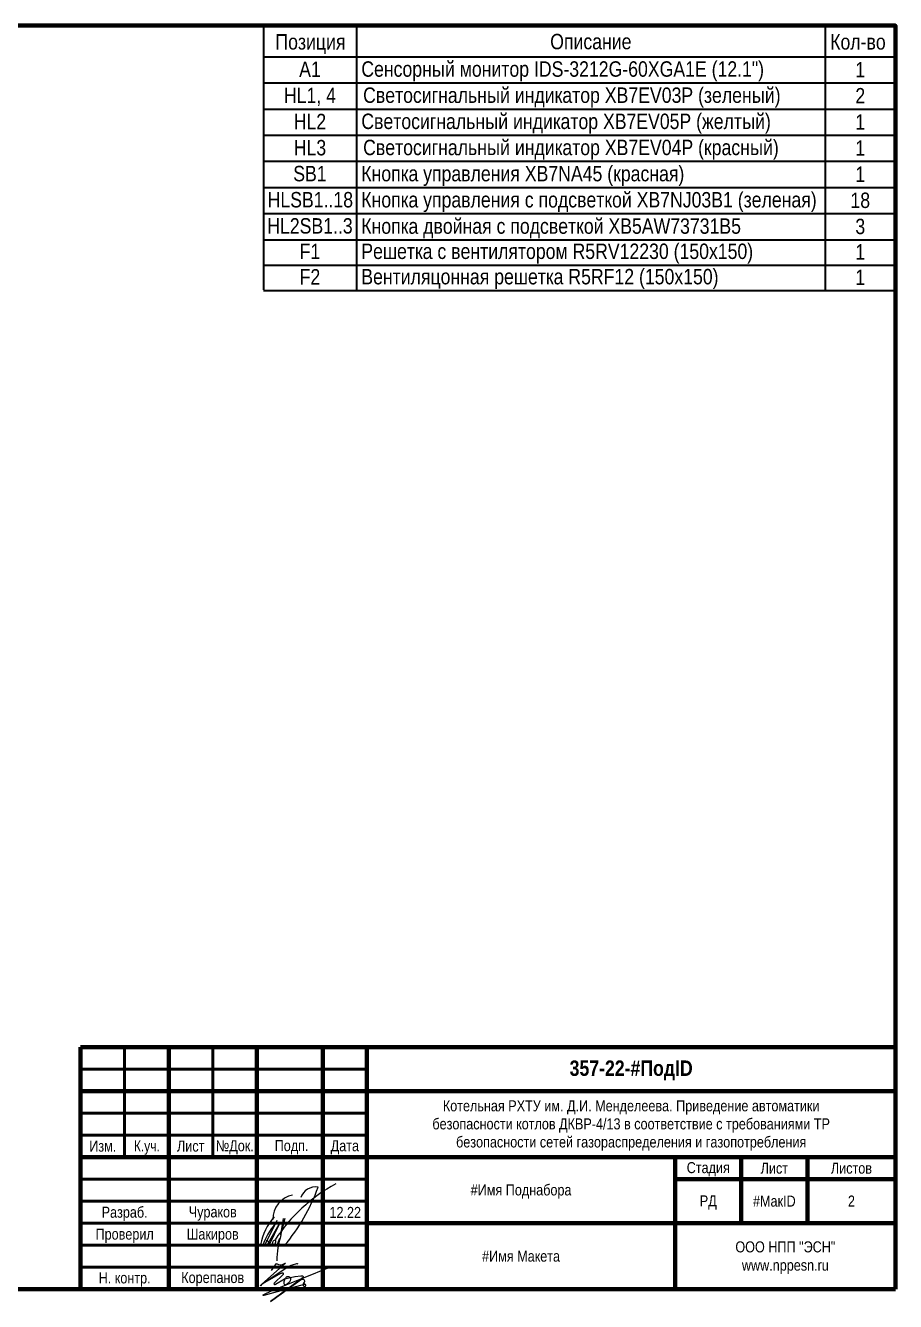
# Model space of a CAD drawing. Header units: millimetres. Extents: x -6000 to 26000, y -6000 to 26000.
# Drawn here: x 217.5 to 415, y -4237.5 to -3947.7 of the extents above; entities that cross this region are included whole.
import ezdxf

# ---------------------------------------------------------------- set-up
doc = ezdxf.new("R2010")
doc.units = ezdxf.units.MM
doc.header["$MEASUREMENT"] = 0
for name, color, linetype, lineweight in [('0_Ном._пера__1', 7, 'Continuous', 15), ('0_Ном._пера__241', 7, 'Continuous', 50), ('0_Ном._пера__246', 7, 'Continuous', 100), ('2D - Общий_Ном._пера__21', 7, 'Continuous', 30), ('Аннотация - Текст_Ном._пера__1', 7, 'Continuous', 15)]:
    doc.layers.add(name, color=color, linetype=linetype, lineweight=lineweight)
doc.layers.add('0_Ном._пера__9', color=7, linetype='Continuous', lineweight=15, true_color=0x3dad99)
doc.styles.add('СГЕНЕРИР_СТИЛЬ_1', font='')
doc.styles.add('СГЕНЕРИР_СТИЛЬ_4', font='')
doc.styles.get('СГЕНЕРИР_СТИЛЬ_1').set_extended_font_data('Arial Narrow')
doc.styles.get('СГЕНЕРИР_СТИЛЬ_4').set_extended_font_data('Arial Narrow', bold=True)

msp = doc.modelspace()

# ---------------------------------------------------------------- linework, layer by layer
at = {"layer": '0_Ном._пера__241', "color": 7, "linetype": 'Continuous', "lineweight": 50}
for p, q in [((240, -4179.74), (240, -4204.74)), ((260, -4179.74), (260, -4204.74)), ((230, -4184.74), (295, -4184.74)), ((230, -4194.74), (295, -4194.74)), ((295, -4199.74), (230, -4199.74)), ((295, -4209.74), (230, -4209.74)), ((295, -4214.74), (230, -4214.74)), ((295, -4219.74), (230, -4219.74)), ((295, -4224.74), (230, -4224.74)), ((295, -4229.74), (230, -4229.74))]:
    msp.add_line(p, q, dxfattribs=at)
at = {"layer": '0_Ном._пера__246', "color": 7, "linetype": 'Continuous', "lineweight": 100}
for p, q in [((415, -4179.74), (230, -4179.74)), ((230, -4179.74), (230, -4234.74)), ((250, -4179.74), (250, -4234.74)), ((270, -4179.74), (270, -4234.74)), ((285, -4179.74), (285, -4234.74)), ((295, -4179.74), (295, -4234.74)), ((415, -4189.74), (230, -4189.74)), ((415, -4204.74), (230, -4204.74)), ((365, -4234.74), (365, -4204.74)), ((380, -4204.74), (380, -4219.74)), ((395, -4204.74), (395, -4219.74)), ((415, -4209.74), (365, -4209.74)), ((415, -4219.74), (295, -4219.74))]:
    msp.add_line(p, q, dxfattribs=at)
at = {"layer": '0_Ном._пера__246', "color": 7, "linetype": 'Continuous', "lineweight": 100, "flags": 128}
msp.add_lwpolyline([(415, -4234.74), (415, -3947.74), (20, -3947.74), (20, -4234.74)], close=True, dxfattribs=at)
at = {"layer": '0_Ном._пера__9', "color": 135, "linetype": 'Continuous', "lineweight": 15, "true_color": 0x3dad99}
for p, q in [((275.49, -4222.38), (276.47, -4218.62)), ((275.49, -4222.38), (276.07, -4218.64)), ((274.54, -4219.08), (271.86, -4224.63)), ((272.35, -4224.73), (275.1, -4219.94)), ((275.1, -4219.94), (272.84, -4224.63)), ((273.33, -4224.73), (273.51, -4224.41)), ((274.27, -4223.8), (274.13, -4224.84)), ((274.53, -4224.89), (275.27, -4223.15))]:
    msp.add_line(p, q, dxfattribs=at)
at = {"layer": '0_Ном._пера__9', "color": 135, "linetype": 'Continuous', "lineweight": 15, "true_color": 0x3dad99, "flags": 128}
for points in [[(273.37, -4230.5), (274.48, -4228.87, -0.414214), (274.51, -4228.86), (274.64, -4228.95, 0.267949), (275.98, -4229.05), (276.48, -4228.81, -0.775573), (276.51, -4228.84), (271.17, -4233.59), (270.81, -4233.93), (270.95, -4233.79, 0.030067), (271.39, -4233.42), (276.91, -4229.73, -0.091908), (278.11, -4229.15), (279.12, -4228.88, -0.933541), (279.19, -4229)], [(271.87, -4233.11), (275.11, -4231.27, -0.08719), (275.64, -4231.04), (275.75, -4231.01, -0.702393), (275.98, -4231.35), (273.94, -4233.37, 0.136086), (273.9, -4233.48, 0.443716), (274.02, -4233.62), (274.18, -4233.62, 0.161222), (274.25, -4233.59), (276.29, -4232.4, -0.026522), (276.38, -4232.33, -0.768791), (276.46, -4232.4), (276.23, -4232.84, 0.105043), (276.11, -4233.26, 0.43472), (276.54, -4233.72, 0.16132), (276.66, -4233.68), (277.28, -4233.22, 0.102211), (277.56, -4232.9), (277.58, -4232.86, -0.023478), (277.62, -4232.8, 0.197304), (277.75, -4232.25, 0.161257), (277.69, -4232.14, 0.094433), (277.46, -4231.98), (277.44, -4231.97, 0.083774), (277.2, -4231.92, 0.05387), (276.8, -4231.94, 0.985858), (276.69, -4232.26), (278.65, -4231.82, -0.027151), (278.73, -4231.81), (280.02, -4231.66, -0.046388), (280.15, -4231.66), (280.38, -4231.68, -0.65616), (280.5, -4232.03), (273.14, -4237.51), (279.32, -4233.01), (280.16, -4232.45), (280.27, -4232.44, -0.038414), (280.38, -4232.43), (280.48, -4232.43), (280.5, -4232.43, -0.402341), (280.8, -4233.04, 0.020676), (280.78, -4233.1), (280.55, -4233.47, 0.467701), (280.83, -4234.08, 0.131652), (281.07, -4234, 0.726247), (280.97, -4233.62), (280.88, -4233.61, 0.115506), (280.74, -4233.62), (274.6, -4235.33), (271.6, -4236.16), (271.48, -4236.15, -0.747293), (271.44, -4236), (273.5, -4235.02), (286.93, -4229.55)]]:
    msp.add_lwpolyline(points, format="xyb", dxfattribs=at)
at = {"layer": '0_Ном._пера__9', "color": 135, "linetype": 'Continuous', "lineweight": 15, "true_color": 0x3dad99}
for centre, radius, start, end in [((306.41, -4244.57), 38.51, 118.6981, 146.8966), ((243.78, -4197.24), 42.61, 319.6537, 340.3805), ((283.34, -4215.02), 3.52, 80.6082, 161.7985), ((279.27, -4218.88), 5.66, 101.6434, 180.3746), ((283.79, -4226.98), 13.12, 138.6736, 169.7126), ((286.05, -4229.98), 15.59, 139.9163, 160.3208), ((272.19, -4224.43), 0.668, 353.3227, 96.6773), ((273.35, -4224.13), 0.661, 268.7016, 341.1724), ((296.11, -4228.62), 21.55, 163.167, 179.0964)]:
    msp.add_arc(centre, radius, start, end, dxfattribs=at)
msp.add_ellipse((273.9, -4224.2), major_axis=(0.248, 0.662), ratio=0.421875, dxfattribs=at)
at = {"layer": '2D - Общий_Ном._пера__21', "color": 7, "linetype": 'Continuous', "lineweight": 30}
for p, q in [((271.49, -3947.74), (271.49, -4007.75)), ((271.49, -3947.74), (415, -3947.74)), ((292.66, -3947.74), (292.66, -4007.75)), ((399.02, -3947.74), (399.02, -4007.84)), ((415, -3947.74), (415, -4007.92)), ((271.49, -3954.84), (415, -3954.84)), ((271.49, -3960.78), (415, -3960.78)), ((271.49, -3966.71), (415, -3966.71)), ((271.49, -3972.65), (415, -3972.65)), ((271.49, -3978.58), (415, -3978.58)), ((271.49, -3984.52), (415, -3984.52)), ((271.49, -3990.46), (415, -3990.46)), ((271.49, -3996.39), (415, -3996.39)), ((271.49, -4002.16), (415, -4002.16)), ((271.49, -4007.92), (415, -4007.92))]:
    msp.add_line(p, q, dxfattribs=at)

# ---------------------------------------------------------------- texts
at = {"layer": '0_Ном._пера__1', "color": 7, "linetype": 'Continuous', "lineweight": 15, "attachment_point": 5}
for s, insert, char_height, style in [('\\A1;{\\pqc;\\fArial Narrow|b1|i0|c204|p34;357-22\\fArial Narrow|b1|i0|c204|p34;-\\fArial Narrow|b1|i0|c204|p34;#ПодID}', (355, -4185.03), 3.5, 'СГЕНЕРИР_СТИЛЬ_4'), ('\\A1;{\\pqc;\\fArial Narrow|b0|i0|c204|p34;Изм.}', (235.04, -4202.23), 2.5, 'СГЕНЕРИР_СТИЛЬ_1'), ('\\A1;{\\W0.950000x;\\pqc;\\fArial Narrow|b0|i0|c204|p34;К.уч.}', (245.04, -4202.57), 2.5, 'СГЕНЕРИР_СТИЛЬ_1'), ('\\A1;{\\pqc;\\fArial Narrow|b0|i0|c204|p34;Лист}', (255, -4202.23), 2.5, 'СГЕНЕРИР_СТИЛЬ_1'), ('\\A1;{\\pqc;\\fArial Narrow|b0|i0|c204|p34;№Док.}', (265, -4202.5), 2.5, 'СГЕНЕРИР_СТИЛЬ_1'), ('\\A1;{\\pqc;\\fArial Narrow|b0|i0|c204|p34; Подп.}', (277.5, -4202.47), 2.5, 'СГЕНЕРИР_СТИЛЬ_1'), ('\\A1;{\\pqc;\\fArial Narrow|b0|i0|c204|p34;Дата}', (290, -4202.5), 2.5, 'СГЕНЕРИР_СТИЛЬ_1'), ('\\A1;{\\pqc;\\fArial Narrow|b0|i0|c204|p34;Стадия}', (372.5, -4207.47), 2.5, 'СГЕНЕРИР_СТИЛЬ_1'), ('\\A1;{\\pqc;\\fArial Narrow|b0|i0|c204|p34;Лист}', (387.5, -4207.25), 2.5, 'СГЕНЕРИР_СТИЛЬ_1'), ('\\A1;{\\pqc;\\fArial Narrow|b0|i0|c204|p34;Листов}', (405, -4207.25), 2.5, 'СГЕНЕРИР_СТИЛЬ_1'), ('\\A1;{\\pqc;\\fArial Narrow|b0|i0|c204|p34;#Имя Поднабора}', (330, -4212.55), 2.5, 'СГЕНЕРИР_СТИЛЬ_1'), ('\\A1;{\\pqc;\\fArial Narrow|b0|i0|c204|p34;РД}', (372.5, -4215.02), 2.5, 'СГЕНЕРИР_СТИЛЬ_1'), ('\\A1;{\\pqc;\\fArial Narrow|b0|i0|c204|p34;#МакID}', (387.5, -4214.73), 2.5, 'СГЕНЕРИР_СТИЛЬ_1'), ('\\A1;{\\pqc;\\fArial Narrow|b0|i0|c204|p34;#Имя Макета}', (330, -4227.23), 2.5, 'СГЕНЕРИР_СТИЛЬ_1')]:
    msp.add_mtext(s, dxfattribs=dict(at, insert=insert, char_height=char_height, style=style))
at = {"layer": '0_Ном._пера__1', "color": 7, "linetype": 'Continuous', "lineweight": 15, "insert": (355, -4197.55), "char_height": 2.5, "width": 102.1134, "attachment_point": 5, "line_spacing_factor": 0.984993, "style": 'СГЕНЕРИР_СТИЛЬ_1'}
msp.add_mtext('\\A1;{\\pqc;\\fArial Narrow|b0|i0|c204|p34;Котельная РХТУ им. Д.И. Менделеева. Приведение автоматики безопасности котлов ДКВР-4/13 в соответствие с требованиями ТР безопасности сетей газораспределения и газопотребления}', dxfattribs=at)
at = {"layer": '0_Ном._пера__1', "color": 7, "linetype": 'Continuous', "lineweight": 15, "insert": (390, -4227.56), "char_height": 2.5, "attachment_point": 5, "line_spacing_factor": 0.996855, "style": 'СГЕНЕРИР_СТИЛЬ_1'}
msp.add_mtext('\\A1;{\\pqc;\\fArial Narrow|b0|i0|c204|p34;ООО НПП "ЭСН"\\P\\pqc;\\fArial Narrow|b0|i0|c204|p34;www.nppesn.ru}', dxfattribs=at)
at = {"layer": 'Аннотация - Текст_Ном._пера__1', "color": 7, "linetype": 'Continuous', "lineweight": 15, "style": 'СГЕНЕРИР_СТИЛЬ_1'}
for s, insert, char_height, attachment_point in [('\\A1;{\\pqc;\\fArial Narrow|b0|i0|c204|p34;Позиция}', (282.18, -3949.7), 3.5, 2), ('\\A1;{\\pqc;\\fArial Narrow|b0|i0|c204|p34;Описание}', (345.84, -3949.64), 3.5, 2), ('\\A1;{\\pqc;\\fArial Narrow|b0|i0|c204|p34;Кол\\fArial Narrow|b0|i0|c204|p34;-во}', (406.48, -3949.7), 3.5, 2), ('\\A1;{\\pqc;\\fArial Narrow|b0|i0|c204|p34;A1}', (282.07, -3955.92), 3.5, 2), ('\\A1;{\\pql;\\fArial Narrow|b0|i0|c204|p34;Сенсорный монитор IDS-3212G-60XGA1E\\fArial Narrow|b0|i0|c204|p34; (12.1")}', (293.73, -3955.87), 3.5, 1), ('\\A1;{\\pqc;\\fArial Narrow|b0|i0|c204|p34;1}', (407.01, -3956.01), 3.5, 2), ('\\A1;{\\pqc;\\fArial Narrow|b0|i0|c204|p34;HL1,\\fArial Narrow|b0|i0|c204|p34; \\fArial Narrow|b0|i0|c204|p34;4}', (282.07, -3961.86), 3.5, 2), ('\\A1;{\\pqc;\\fArial Narrow|b0|i0|c204|p34;Светосигнальный индикатор XB7EV03P (зеленый)}', (341.53, -3961.81), 3.5, 2), ('\\A1;{\\pqc;\\fArial Narrow|b0|i0|c204|p34;2}', (407.01, -3961.94), 3.5, 2), ('\\A1;{\\pqc;\\fArial Narrow|b0|i0|c204|p34;HL2}', (282.07, -3967.79), 3.5, 2), ('\\A1;{\\pql;\\fArial Narrow|b0|i0|c204|p34;Светосигнальный индикатор \\fArial Narrow|b0|i0|c204|p34;\\H0.998213x;XB7EV05P \\fArial Narrow|b0|i0|c204|p34;\\H1.001790x;(желтый)}', (293.73, -3967.75), 3.5, 1), ('\\A1;{\\pqc;\\fArial Narrow|b0|i0|c204|p34;1}', (407.01, -3967.89), 3.5, 2), ('\\A1;{\\pqc;\\fArial Narrow|b0|i0|c204|p34;HL3}', (282.07, -3973.73), 3.5, 2), ('\\A1;{\\pqc;\\fArial Narrow|b0|i0|c204|p34;Светосигнальный индикатор XB7EV04P (красный)}', (341.33, -3973.68), 3.5, 2), ('\\A1;{\\pqc;\\fArial Narrow|b0|i0|c204|p34;1}', (407.01, -3973.81), 3.5, 2), ('\\A1;{\\pqc;\\fArial Narrow|b0|i0|c204|p34;SB\\fArial Narrow|b0|i0|c204|p34;1}', (282.07, -3979.62), 3.5, 2), ('\\A1;{\\pql;\\fArial Narrow|b0|i0|c204|p34;Кнопка управления XB7NA45 (красная)}', (293.73, -3979.62), 3.5, 1), ('\\A1;{\\pqc;\\fArial Narrow|b0|i0|c204|p34;1}', (407.01, -3979.75), 3.5, 2), ('\\A1;{\\pqc;\\fArial Narrow|b0|i0|c204|p34;HLSB1..18}', (282.16, -3985.55), 3.5, 2), ('\\A1;{\\pql;\\fArial Narrow|b0|i0|c204|p34;Кнопка управления с подсветкой XB7NJ03B1 (зеленая)}', (293.73, -3985.56), 3.5, 1), ('\\A1;{\\pqc;\\fArial Narrow|b0|i0|c204|p34;1\\fArial Narrow|b0|i0|c204|p34;8}', (407.01, -3985.68), 3.5, 2), ('\\A1;{\\pqc;\\fArial Narrow|b0|i0|c204|p34;HL2SB1..3}', (282.07, -3991.49), 3.5, 2), ('\\A1;{\\pql;\\fArial Narrow|b0|i0|c204|p34;Кнопка двойная с подсветкой XB5AW73731B5}', (293.73, -3991.54), 3.5, 1), ('\\A1;{\\pqc;\\fArial Narrow|b0|i0|c204|p34;3}', (407.01, -3991.62), 3.5, 2), ('\\A1;{\\pqc;\\fArial Narrow|b0|i0|c204|p34;F1}', (282.07, -3997.3), 3.5, 2), ('\\A1;{\\pql;\\fArial Narrow|b0|i0|c204|p34;Решетка с вентилятором R5RV12230 (150х150)}', (293.73, -3997.26), 3.5, 1), ('\\A1;{\\pqc;\\fArial Narrow|b0|i0|c204|p34;1}', (407.01, -3997.39), 3.5, 2), ('\\A1;{\\pqc;\\fArial Narrow|b0|i0|c204|p34;F\\fArial Narrow|b0|i0|c204|p34;2}', (282.07, -4003.06), 3.5, 2), ('\\A1;{\\pql;\\fArial Narrow|b0|i0|c204|p34;Вентиляцонная р\\fArial Narrow|b0|i0|c204|p34;ешетка R5RF12\\fArial Narrow|b0|i0|c204|p34; \\fArial Narrow|b0|i0|c204|p34;(150х150)}', (293.73, -4003.02), 3.5, 1), ('\\A1;{\\pqc;\\fArial Narrow|b0|i0|c204|p34;1}', (407.01, -4003.15), 3.5, 2), ('\\A1;{\\pqc;\\fArial Narrow|b0|i0|c204|p34;Разраб.}', (240, -4215.98), 2.5, 2), ('\\A1;{\\pqc;\\fArial Narrow|b0|i0|c204|p34;Чураков}', (260, -4215.91), 2.5, 2), ('\\A1;{\\pqc;\\fArial Narrow|b0|i0|c204|p34;12.22}', (290.08, -4216.04), 2.5, 2), ('\\A1;{\\pqc;\\fArial Narrow|b0|i0|c204|p34;2}', (405, -4213.45), 2.5, 2), ('\\A1;{\\pqc;\\fArial Narrow|b0|i0|c204|p34;Проверил}', (240, -4220.95), 2.5, 2), ('\\A1;{\\pqc;\\fArial Narrow|b0|i0|c204|p34;Шакиров}', (260, -4220.95), 2.5, 2), ('\\A1;{\\pqc;\\fArial Narrow|b0|i0|c204|p34;Н. контр.}', (240, -4230.9), 2.5, 2), ('\\A1;{\\pqc;\\fArial Narrow|b0|i0|c204|p34;Корепанов}', (260, -4230.82), 2.5, 2)]:
    msp.add_mtext(s, dxfattribs=dict(at, insert=insert, char_height=char_height, attachment_point=attachment_point))

doc.saveas('drawing.dxf')
